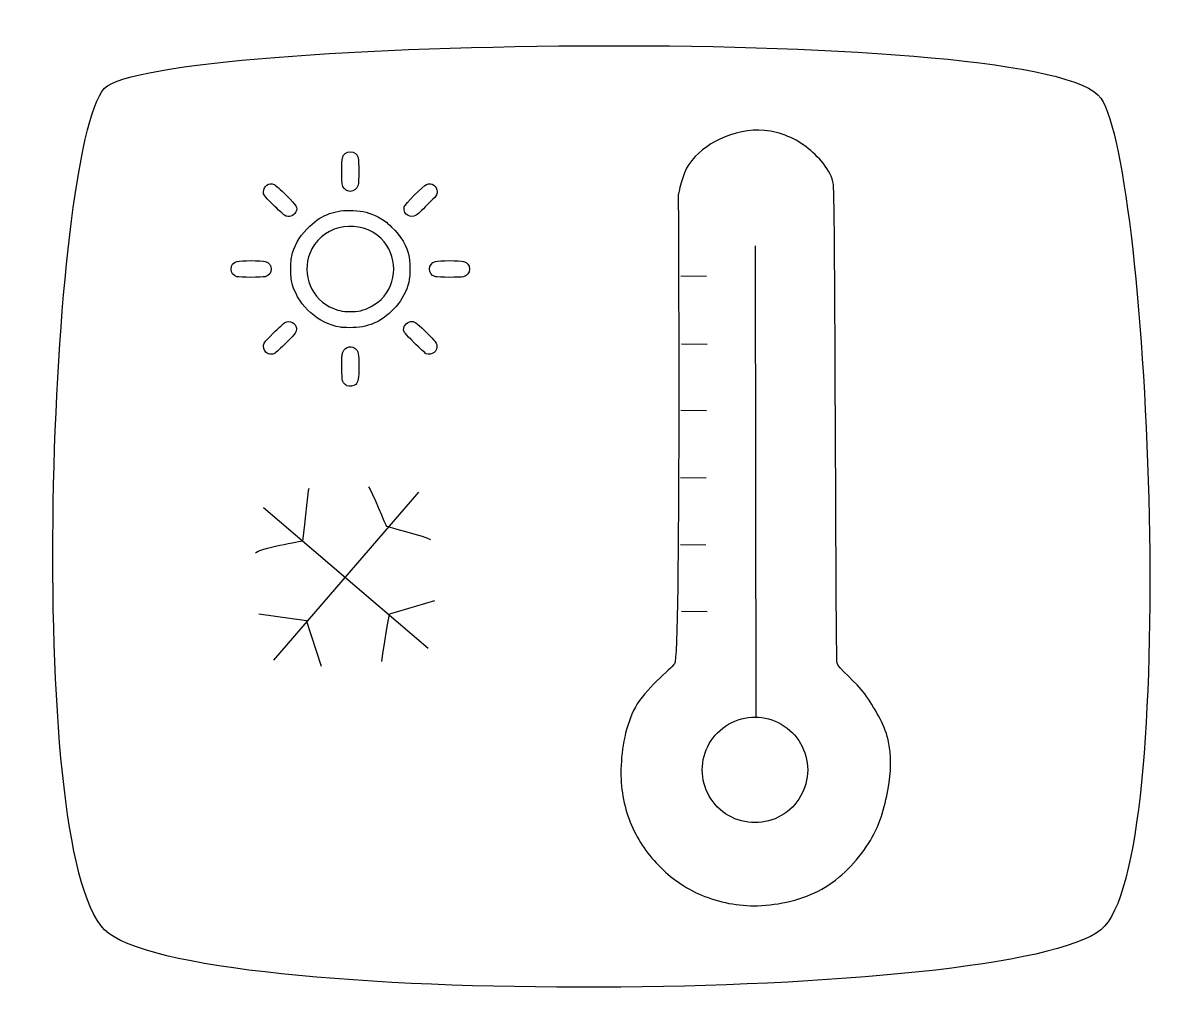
# Model space of a CAD drawing. Extents: x -1906 to 1178, y 7 to 1259.
# Drawn here: x 596.7 to 671.9, y 1088.7 to 1152.7 of the extents above; entities that cross this region are included whole.
import ezdxf

# ---------------------------------------------------------------- set-up
doc = ezdxf.new("R2010")
doc.units = 0
doc.layers.add('Vrstva_1', color=7, linetype='CONTINUOUS')

msp = doc.modelspace()

# ---------------------------------------------------------------- linework, layer by layer
at = {"layer": 'Vrstva_1', "color": 7}
for points in [[(602.02806, 1148.526648)], [(617.667196, 1141.940377)], [(613.712184, 1140.274455)], [(610.614253, 1136.2854)], [(612.644421, 1131.285057)], [(622.905938, 1131.284376)], [(617.759097, 1129.206128)], [(639.041309, 1111.143656)]]:
    msp.add_lwpolyline(points, close=True, dxfattribs=at)
for points in [[(621.738997, 1140.250446), (621.738997, 1140.248972)], [(644.34051, 1107.693417), (644.301442, 1138.283315)], [(623.498685, 1136.285514), (623.498818, 1136.286959)], [(639.457064, 1136.329937), (641.117435, 1136.310402)], [(618.643772, 1134.077551), (618.643772, 1134.077778)], [(617.338883, 1132.99826), (617.338867, 1132.998543)], [(639.496131, 1131.915302), (641.156502, 1131.895768)], [(639.457064, 1127.61787), (641.117435, 1127.598336)], [(639.43753, 1123.242303), (641.097901, 1123.222769)], [(613.013907, 1111.378754), (622.429991, 1122.295663)], [(612.341999, 1121.293239), (623.035247, 1112.154206)], [(639.417996, 1118.88627), (641.078367, 1118.866736)], [(623.46127, 1115.231453), (620.52767, 1114.378501)], [(612.047835, 1114.387462), (615.137891, 1113.950423)], [(639.496131, 1114.569305), (641.156502, 1114.54977)], [(616.125927, 1110.96724), (615.137891, 1113.950423)]]:
    msp.add_lwpolyline(points, dxfattribs=at)
at = {"layer": 'Vrstva_1', "color": 1}
msp.add_lwpolyline([(647.686617, 1104.255477)], close=True, dxfattribs=at)
at = {"layer": 'Vrstva_1', "color": 7}
for points in [[(602.02806, 1148.526648), (605.381333, 1151.87992), (663.455307, 1152.749136), (666.727679, 1147.87964)], [(602.02806, 1093.88134), (596.742112, 1099.142329), (598.433871, 1144.443369), (602.02806, 1148.526648)], [(666.727679, 1147.87964), (669.886013, 1143.179882), (671.917008, 1098.135633), (666.727679, 1093.88134)], [(644.887455, 1145.784286), (643.904186, 1145.884698), (642.871926, 1145.637173), (641.976922, 1145.217807)], [(647.739387, 1144.592726), (646.948181, 1145.25263), (645.912407, 1145.679618), (644.887455, 1145.784286)], [(641.976922, 1145.217807), (641.193273, 1144.850617), (640.460792, 1144.286242), (639.964942, 1143.57697)], [(617.477671, 1144.007542), (617.5496, 1144.262093), (617.719707, 1144.390276), (617.985681, 1144.390276)], [(617.985681, 1144.390276), (618.251656, 1144.390276), (618.421765, 1144.26215), (618.49369, 1144.007542)], [(649.370458, 1142.082634), (649.331605, 1143.079706), (648.505669, 1143.953608), (647.739387, 1144.592726)], [(617.479077, 1142.224266), (617.418446, 1142.438849), (617.417369, 1143.794178), (617.477671, 1144.007542)], [(618.49369, 1144.007542), (618.553969, 1143.794093), (618.552892, 1142.438906), (618.492285, 1142.224266)], [(639.964942, 1143.57697), (639.566155, 1143.006538), (639.281261, 1141.604057), (639.281261, 1141.604057)], [(612.349291, 1141.790282), (612.349291, 1142.16661), (612.700688, 1142.417419), (613.036387, 1142.280704)], [(613.036387, 1142.280704), (613.108523, 1142.251507), (613.459227, 1141.937258), (613.815725, 1141.582814)], [(617.667161, 1141.940462), (617.589724, 1142.004525), (617.505087, 1142.132367), (617.479077, 1142.224266)], [(617.985697, 1141.823873), (617.862356, 1141.823873), (617.764912, 1141.859589), (617.667196, 1141.940377)], [(618.492285, 1142.224266), (618.427286, 1141.994093), (618.211853, 1141.823873), (617.985697, 1141.823873)], [(621.489661, 1140.821145), (621.498165, 1140.953523), (622.730366, 1142.197309), (622.934939, 1142.280619)], [(622.934939, 1142.280619), (623.2707, 1142.416966), (623.622035, 1142.166383), (623.622035, 1141.790084)], [(649.594034, 1111.185092), (649.510787, 1112.044063), (649.480816, 1139.250541), (649.370458, 1142.082634)], [(612.961438, 1140.970786), (612.355202, 1141.575869), (612.349291, 1141.583807), (612.349291, 1141.790282)], [(613.815725, 1141.582814), (614.523349, 1140.879199), (614.586806, 1140.771085), (614.45383, 1140.495558)], [(623.622035, 1141.790084), (623.622035, 1141.582588), (623.617499, 1141.576918), (622.986791, 1140.949526)], [(639.281261, 1141.604057), (639.281261, 1141.604057), (639.444967, 1111.675997), (639.041309, 1111.143656)], [(613.712184, 1140.274484), (613.635955, 1140.321539), (613.298119, 1140.63471), (612.961438, 1140.970786)], [(614.45383, 1140.495558), (614.315587, 1140.209173), (613.980632, 1140.109309), (613.712184, 1140.274455)], [(615.351783, 1139.568799), (616.165931, 1140.323892), (617.023298, 1140.633095), (618.167073, 1140.584169)], [(618.167073, 1140.584169), (618.85027, 1140.554972), (619.19435, 1140.464263), (619.809116, 1140.150326)], [(621.738997, 1140.248972), (621.543236, 1140.355838), (621.470215, 1140.523366), (621.489661, 1140.821145)], [(622.986791, 1140.949526), (622.637403, 1140.60197), (622.295403, 1140.288629), (622.226791, 1140.253195)], [(619.982347, 1138.758855), (618.641606, 1140.057718), (616.350207, 1139.717929), (615.49021, 1138.092742)], [(619.809116, 1140.150326), (620.136194, 1139.983366), (620.317581, 1139.848011), (620.670247, 1139.5074)], [(622.226791, 1140.253195), (622.074372, 1140.174109), (621.878523, 1140.172975), (621.738997, 1140.250446)], [(614.237589, 1137.826767), (614.457688, 1138.515473), (614.809963, 1139.066244), (615.351783, 1139.568799)], [(620.670247, 1139.5074), (621.310855, 1138.888654), (621.643591, 1138.312767), (621.800565, 1137.551126)], [(619.982347, 1134.805233), (621.078632, 1135.867318), (621.078632, 1137.69677), (619.982347, 1138.758855)], [(614.128716, 1136.782058), (614.128716, 1137.394937), (614.142804, 1137.530206), (614.237589, 1137.826767)], [(615.49021, 1138.092742), (614.768025, 1136.727945), (615.290963, 1135.025032), (616.644927, 1134.332471)], [(621.800565, 1137.551126), (621.905362, 1137.042647), (621.870354, 1136.168074), (621.727119, 1135.714616)], [(610.247201, 1136.782058), (610.247201, 1137.043696), (610.377547, 1137.210799), (610.636469, 1137.281495)], [(610.614253, 1136.285485), (610.3769, 1136.353233), (610.247201, 1136.528698), (610.247201, 1136.782058)], [(610.636469, 1137.281495), (610.853486, 1137.341022), (612.231985, 1137.339888), (612.450271, 1137.280049)], [(612.450271, 1137.280049), (612.984395, 1137.134348), (612.984395, 1136.429797), (612.450271, 1136.283926)], [(614.236566, 1135.737321), (614.143107, 1136.03255), (614.128716, 1136.171958), (614.128716, 1136.782058)], [(623.498818, 1136.286959), (622.985152, 1136.432943), (623.000935, 1137.138203), (623.520929, 1137.280247)], [(623.520929, 1137.280247), (623.739196, 1137.340058), (625.11771, 1137.340909), (625.334728, 1137.281693)], [(625.334728, 1137.281693), (625.593644, 1137.21111), (625.723996, 1137.043866), (625.723996, 1136.782228)], [(625.723996, 1136.782228), (625.723996, 1136.520591), (625.593659, 1136.353488), (625.334728, 1136.282764)], [(612.450271, 1136.283926), (612.244266, 1136.2278), (610.812291, 1136.228934), (610.614253, 1136.2854)], [(625.334728, 1136.282764), (625.130066, 1136.226921), (623.698349, 1136.230323), (623.498685, 1136.285514)], [(617.338867, 1132.998543), (615.926183, 1133.238638), (614.679039, 1134.339699), (614.236566, 1135.737321)], [(621.727119, 1135.714616), (621.550549, 1135.155851), (621.235649, 1134.630194), (620.81284, 1134.188613)], [(618.643772, 1134.077778), (619.096597, 1134.171888), (619.625534, 1134.459605), (619.982347, 1134.805233)], [(616.644927, 1134.332471), (616.850683, 1134.227022), (617.148163, 1134.113636), (617.305996, 1134.079621)], [(617.305996, 1134.079621), (617.686539, 1133.998266), (618.259117, 1133.997416), (618.643772, 1134.077551)], [(620.81284, 1134.188613), (620.003279, 1133.343095), (619.098737, 1132.958518), (617.952977, 1132.972748)], [(612.984538, 1132.614591), (613.333924, 1132.962118), (613.675925, 1133.275488), (613.74454, 1133.310921)], [(613.74454, 1133.310921), (614.06055, 1133.473913), (614.454358, 1133.278039), (614.481691, 1132.943806)], [(614.481691, 1132.943806), (614.503291, 1132.679901), (614.464938, 1132.623662), (613.839234, 1132.001258)], [(617.952977, 1132.972748), (617.678751, 1132.975498), (617.402406, 1132.986921), (617.338883, 1132.99826)], [(621.450648, 1132.824525), (621.450648, 1133.131488), (621.691961, 1133.375325), (621.995815, 1133.375325)], [(621.995815, 1133.375325), (622.181655, 1133.375325), (622.403038, 1133.203262), (623.0295, 1132.571221)], [(612.349291, 1131.776698), (612.349291, 1131.980509), (612.356236, 1131.98958), (612.984538, 1132.614591)], [(622.132094, 1132.000323), (621.537694, 1132.591488), (621.450648, 1132.696767), (621.450648, 1132.824525)], [(623.0295, 1132.571221), (623.458087, 1132.138965), (623.575402, 1131.992953), (623.600729, 1131.860206)], [(612.644421, 1131.285028), (612.468568, 1131.354761), (612.349291, 1131.553469), (612.349291, 1131.776698)], [(613.839234, 1132.001258), (613.489848, 1131.653702), (613.147847, 1131.340361), (613.079232, 1131.304899)], [(617.454385, 1131.234061), (617.52247, 1131.680433), (617.981316, 1131.890906), (618.304143, 1131.623825)], [(618.304143, 1131.623825), (618.502284, 1131.459983), (618.539523, 1131.27352), (618.539523, 1130.445775)], [(622.905938, 1131.284376), (622.855141, 1131.304219), (622.506885, 1131.627567), (622.132094, 1132.000323)], [(623.600729, 1131.860206), (623.677945, 1131.455561), (623.283173, 1131.128414), (622.905938, 1131.284376)], [(613.079232, 1131.304899), (612.940595, 1131.233466), (612.791691, 1131.226096), (612.644421, 1131.285057)], [(617.438709, 1130.274732), (617.430092, 1130.689328), (617.437163, 1131.121016), (617.454385, 1131.234061)], [(617.551219, 1129.392874), (617.463785, 1129.508528), (617.452843, 1129.594134), (617.438709, 1130.274732)], [(618.539523, 1130.445775), (618.539523, 1129.649098), (618.503852, 1129.44608), (618.336752, 1129.291734)], [(617.759118, 1129.206071), (617.698046, 1129.238386), (617.604491, 1129.322291), (617.551219, 1129.392874)], [(618.336752, 1129.291734), (618.203204, 1129.168143), (617.912459, 1129.12534), (617.759097, 1129.206128)], [(615.282232, 1122.535954), (615.251143, 1122.473854), (614.892088, 1119.138905), (614.892088, 1119.138905)], [(619.167963, 1122.636286), (619.351981, 1122.411171), (620.328494, 1120.060132), (620.328494, 1120.060132)], [(623.211314, 1119.201505), (622.983767, 1119.376023), (620.328494, 1120.060132), (620.328494, 1120.060132)], [(611.834394, 1118.348307), (611.970077, 1118.609281), (614.892088, 1119.138905), (614.892088, 1119.138905)], [(620.030363, 1111.295872), (620.023225, 1111.390867), (620.52767, 1114.378501), (620.52767, 1114.378501)], [(639.041309, 1111.143656), (638.803085, 1110.829487), (637.085199, 1109.457119), (636.499815, 1108.339723)], [(651.389657, 1109.196097), (650.883335, 1109.931934), (649.622054, 1110.895978), (649.594034, 1111.185092)], [(652.909028, 1106.212603), (652.64861, 1107.297826), (652.022288, 1108.276693), (651.389657, 1109.196097)], [(636.499815, 1108.339723), (635.859236, 1107.116969), (635.598235, 1105.686358), (635.560567, 1104.306485)], [(652.909028, 1103.035734), (653.089507, 1104.079198), (653.156127, 1105.18288), (652.909028, 1106.212603)], [(635.560567, 1104.306485), (635.528672, 1103.13819), (635.738598, 1101.940233), (636.168315, 1100.853367)], [(651.63828, 1099.472121), (652.31976, 1100.533272), (652.694092, 1101.793048), (652.909028, 1103.035734)], [(636.168315, 1100.853367), (636.576808, 1099.820182), (637.216738, 1098.859481), (637.99156, 1098.063248)], [(648.599537, 1096.516247), (649.831299, 1097.20875), (650.874694, 1098.283115), (651.63828, 1099.472121)], [(637.99156, 1098.063248), (638.780727, 1097.252275), (639.737947, 1096.56663), (640.78168, 1096.129503)], [(640.78168, 1096.129503), (641.922752, 1095.651606), (643.191732, 1095.398323), (644.428172, 1095.438877)], [(644.428172, 1095.438877), (645.863483, 1095.485945), (647.347724, 1095.812472), (648.599537, 1096.516247)], [(666.727679, 1093.88134), (660.91915, 1089.119418), (607.259155, 1088.674918), (602.02806, 1093.88134)]]:
    msp.add_open_spline(points, degree=3, dxfattribs=at)
at = {"layer": 'Vrstva_1', "color": 1}
for points in [[(642.550257, 1107.220956), (643.60972, 1107.832637), (644.915033, 1107.832637), (645.974497, 1107.220956)], [(640.838137, 1104.255477), (640.838137, 1105.47884), (641.490793, 1106.609274), (642.550257, 1107.220956)], [(645.974497, 1107.220956), (647.03396, 1106.609274), (647.686617, 1105.47884), (647.686617, 1104.255477)], [(642.550257, 1101.289998), (641.490793, 1101.90168), (640.838137, 1103.032114), (640.838137, 1104.255477)], [(647.686617, 1104.255477), (647.686617, 1103.032114), (647.03396, 1101.90168), (645.974497, 1101.289998)], [(645.974497, 1101.289998), (644.915033, 1100.678316), (643.60972, 1100.678316), (642.550257, 1101.289998)]]:
    msp.add_open_spline(points, degree=3, dxfattribs=at)

doc.saveas('drawing.dxf')
